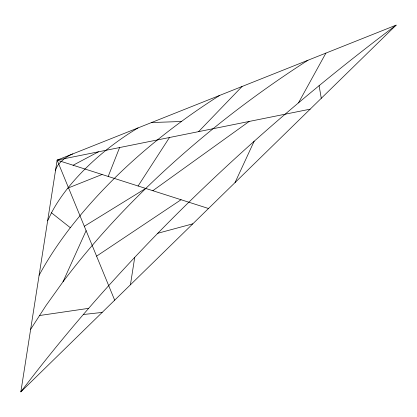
<?xml version="1.0" encoding="UTF-8"?>
<svg xmlns="http://www.w3.org/2000/svg" width="417" height="417" viewBox="0 0 417 417"><rect width="100%" height="100%" fill="white"/><g stroke="black" fill="none" stroke-linecap="round" stroke-linejoin="round"><path stroke-width="0.63" d="M20.85 391.876L57.139 160.133L396.15 25.124L20.85 391.876C126.867 251.847 256.069 130.547 396.15 25.124M130.432 284.79L134.717 257.419M108.196 176.448L119.596 147.55M30.639 329.352L45.964 305.614L63.014 281.767L86.116 230.664M235.052 182.557L254.177 141.175M47.637 220.807L51.479 212.811A140.435 67.778 -33.9 0 1 67.804 188.14C79.673 173.331 93.476 160.159 108.337 148.389A140.435 67.778 -33.9 0 1 138.037 127.915M298.468 102.884L325.901 53.1M138.09 185.998L169.479 137.506M63.014 281.767C108.816 221.104 163.735 167.77 223.194 120.596A518.248 250.132 -33.9 0 1 307.918 60.262M39.109 275.267A312.932 151.037 -33.9 0 1 70.332 227.713C111.506 174.952 163.323 131.167 219.686 95.399M198.591 131.636L242.068 86.486M152.82 190.71L249.168 121.451M96.588 256.153L181.061 199.733M84.312 226.28L145.71 188.437M73.121 165.241L98.464 151.809M67.804 188.14L102.076 174.494M157.735 233.28L192.8 223.84M114.675 300.188L57.139 160.133L310.149 109.165M39.573 315.518L88.701 308.335M83.364 314.517L102.149 312.427M151.527 122.546L181.28 121.503M57.139 160.133L208.5 208.5M51.479 212.811L70.332 227.713M319.088 85.657L321.278 98.292M55.471 170.777A17.941 8.658 -33.9 0 1 58.39 164.621L61.21 161.436L64.703 158.46A17.941 8.658 -33.9 0 1 72.709 153.93"/></g></svg>
